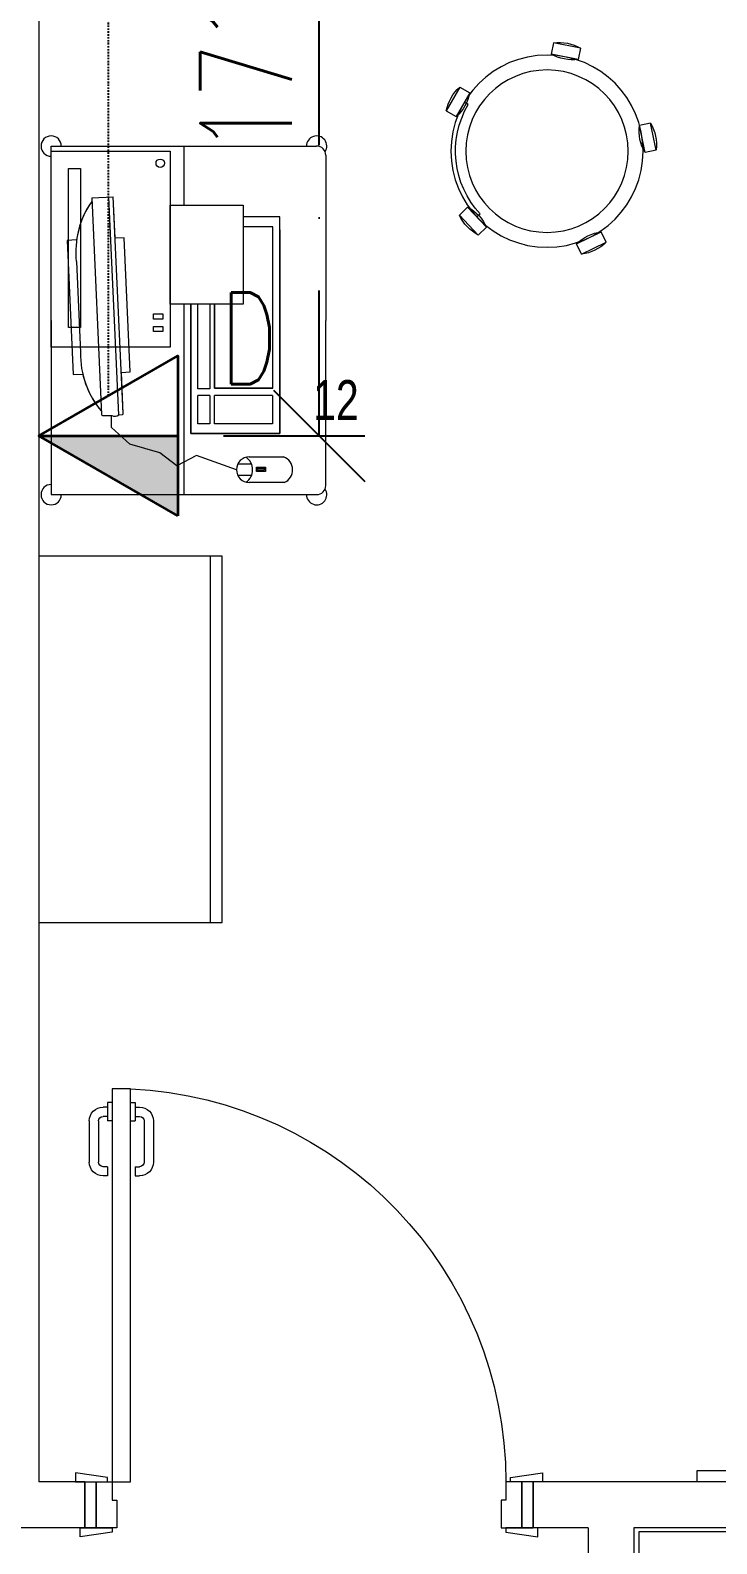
# Model space of a CAD drawing. Header units: inches. Extents: x -12418 to 57169, y -29325 to 19878.
# Drawn here: x 45264 to 46764, y -6982 to -3675 of the extents above; entities that cross this region are included whole.
import ezdxf

# ---------------------------------------------------------------- set-up
doc = ezdxf.new("R2010")
doc.units = ezdxf.units.IN
doc.header["$LTSCALE"] = 25
doc.header["$MEASUREMENT"] = 0
doc.linetypes.add('DASHDOT', pattern=[25.4, 12.7, -6.35, 0, -6.35])
doc.layers.get('0').update_dxf_attribs({"color": 8})
doc.layers.get('Defpoints').update_dxf_attribs({"color": 8})
for name, color, linetype, lineweight in [('00-Ground Floor$0$72_EGR_EQP_TAG', 142, 'Continuous', 5), ('00-Ground Floor$0$LOADING', 253, 'Continuous', 5), ('00-Ground Floor$0$Walls', 251, 'Continuous', 5), ('00-Ground Floor$0$Wooden Joinery', 251, 'Continuous', 5), ('E-LITE-CLNG-CNDT', 6, 'DASHDOT', 35), ('T-DATA-CLNG-COND', 51, 'DASHDOT', 25), ('T-DATA-DEVC-TYPE', 2, 'Continuous', 25), ('T-DATA-DIM', 251, 'DASHDOT', 25), ('T-DATA-DIM @ 100', 251, 'DASHDOT', 25), ('T-DATA-WALL @ 100', 33, 'Continuous', 35)]:
    doc.layers.add(name, color=color, linetype=linetype, lineweight=lineweight)
doc.styles.add('00-Ground Floor$0$X3G_ENTITY_257CFD', font='swisscl.ttf', dxfattribs={"height": 200})
doc.styles.add('DC_Simplex', font='SIMPLEX.shx', dxfattribs={"width": 0.7})
doc.dimstyles.new('DevCad-MM', dxfattribs={"dimscale": 0.01, "dimtxt": 2, "dimasz": 2, "dimexe": 1, "dimexo": 1, "dimgap": 0.6, "dimtad": 1, "dimdec": 0, "dimrnd": 10, "dimzin": 1, "dimdsep": 46, "dimtxsty": 'DC_Simplex', "dimblk1": 'OBLIQUE', "dimblk2": 'OBLIQUE', "dimsah": 1, "dimcen": 3, "dimclrd": 256, "dimclre": 256, "dimclrt": 45, "dimadec": 0, "dimazin": 0, "dimtfac": 1, "dimtdec": 0, "dimtix": 1, "dimtmove": 2, "dimatfit": 2, "dimldrblk": 'OBLIQUE', "dimfxl": 1, "dimtolj": 1, "dimtzin": 0, "dimarcsym": 0})

# ---------------------------------------------------------------- blocks, each defined once
blk = doc.blocks.new('00-Ground Floor$0$A$C72370EFE')
at = {"layer": '00-Ground Floor$0$Wooden Joinery'}
for p, q in [((-0.01, -0.03), (-0.01, -0.07)), ((0, -0.03), (-0.01, -0.03)), ((0.04, -0.03), (0.05, -0.03)), ((0.05, -0.03), (0.05, -0.07)), ((-0.01, -0.04), (-0.02, -0.04)), ((-0.01, -0.06), (-0.02, -0.06)), ((0.05, -0.04), (0.06, -0.04)), ((0.05, -0.06), (0.06, -0.06)), ((-0.05, -0.07), (-0.05, -0.16)), ((-0.03, -0.07), (-0.03, -0.16)), ((0, -0.07), (-0.01, -0.07)), ((0.04, -0.07), (0.05, -0.07)), ((0.07, -0.07), (0.07, -0.16)), ((0.09, -0.07), (0.09, -0.16)), ((-0.01, -0.17), (-0.02, -0.17)), ((-0.01, -0.19), (-0.02, -0.19)), ((-0.01, -0.17), (-0.01, -0.19)), ((0.05, -0.17), (0.06, -0.17)), ((0.05, -0.17), (0.05, -0.19)), ((0.05, -0.19), (0.06, -0.19))]:
    blk.add_line(p, q, dxfattribs=at)
for centre, radius, start, end in [((-0.02, -0.07), 0.03, 90, 180), ((-0.02, -0.07), 0.01, 90, 180), ((0.06, -0.07), 0.03, 0, 90), ((0.06, -0.07), 0.01, 0, 90), ((-0.02, -0.16), 0.03, 180, 270), ((-0.02, -0.16), 0.01, 180, 270), ((0.06, -0.16), 0.01, 270, 0), ((0.06, -0.16), 0.03, 270, 0)]:
    blk.add_arc(centre, radius, start, end, dxfattribs=at)
blk = doc.blocks.new('00-Ground Floor$0$A$C5DAD61B4')
at = {"layer": '00-Ground Floor$0$Wooden Joinery'}
for points in [[(80, 959.1), (80, 969.1), (10, 979.1), (10, 959.1)], [(940, 959.1), (940, 969.1), (1010, 979.1), (1010, 959.1)], [(70, 859.1), (70, 849.1), (0, 839.1), (0, 859.1)], [(120, 859.1), (120, 0), (80, 0), (80, 859.1)], [(950, 859.1), (950, 849.1), (1020, 839.1), (1020, 859.1)]]:
    blk.add_lwpolyline(points, close=True, dxfattribs=at)
for points in [[(45, 859.1), (45, 959.1), (20, 959.1), (20, 859.1), (45, 859.1)], [(45, 859.1), (80, 859.1), (80, 899.1), (90, 899.1), (90, 959.1), (45, 959.1), (45, 859.1)], [(975, 859.1), (940, 859.1), (940, 899.1), (930, 899.1), (930, 959.1), (975, 959.1), (975, 859.1)], [(975, 859.1), (975, 959.1), (1000, 959.1), (1000, 859.1), (975, 859.1)]]:
    blk.add_lwpolyline(points, dxfattribs=at)
blk.add_arc((80, 859.1), 860, 272.666, 0, dxfattribs=at)
at = {"layer": '00-Ground Floor$0$Wooden Joinery', "xscale": 999.9999999998854, "yscale": 999.9999999998854, "zscale": 999.9999999998854, "rotation": 180}
blk.add_blockref('00-Ground Floor$0$A$C72370EFE', (120, 0), dxfattribs=at)
blk = doc.blocks.new('00-Ground Floor$0$GF21027-P')
at = {"layer": '00-Ground Floor$0$LOADING'}
for p, q in [((0.4, 0.4), (-0.4, 0.4)), ((-0.4, 0.4), (-0.4, 0)), ((0.4, 0), (0.4, 0.4)), ((-0.4, 0.025), (0.4, 0.025)), ((-0.4, 0), (0.4, 0))]:
    blk.add_line(p, q, dxfattribs=at)
blk = doc.blocks.new('00-Ground Floor$0$M.168.61.15')
at = {"layer": '00-Ground Floor$0$LOADING'}
for p, q in [((-10248.8, 19911.8), (-10248.8, 20292.7)), ((-10248.8, 20292.7), (-9668.8, 20292.7)), ((-9958.8, 20292.7), (-9958.8, 20163.4)), ((-9648.8, 20272.7), (-9648.8, 19911.8)), ((-10160.3, 20179.3), (-10113, 20181.5)), ((-10160.3, 20179.3), (-10138.7, 19705.9)), ((-10101.1, 19705.1), (-10123, 20181)), ((-10091.3, 19708), (-10113, 20181.7)), ((-10108.9, 20091.4), (-10113, 20181.7)), ((-9749.5, 20110), (-9749.5, 19664.7)), ((-9749.5, 19664.7), (-9749.5, 20110)), ((-10193.1, 20087.5), (-10214.1, 20086.6)), ((-10193.1, 20087.5), (-10214.1, 20086.6)), ((-10214.1, 20086.6), (-10200.8, 19793.4)), ((-10214.1, 20086.6), (-10200.8, 19793.4)), ((-10089.4, 20092.2), (-10108.9, 20091.4)), ((-10089.4, 20092.2), (-10108.9, 20091.4)), ((-10076.1, 19799.1), (-10089.4, 20092.2)), ((-10076.1, 19799.1), (-10089.4, 20092.2)), ((-9765.1, 20069.2), (-9765.1, 19763.5)), ((-10193.8, 20040.3), (-10184.8, 19841.3)), ((-9958.8, 19947.3), (-9958.8, 19530.9)), ((-9944, 19664.7), (-9944, 19947.3)), ((-9944, 19947.3), (-9944, 19664.7)), ((-9902.4, 19947.3), (-9902.4, 19762.4)), ((-9892, 19763.5), (-9892, 19947.3)), ((-10248.8, 19911.8), (-10248.8, 19530.9)), ((-9648.8, 19550.9), (-9648.8, 19911.8)), ((-10200.8, 19793.4), (-10179.8, 19794.3)), ((-10200.8, 19793.4), (-10179.9, 19794.3)), ((-10095.5, 19798.2), (-10076.1, 19799.1)), ((-10095.5, 19798.2), (-10076.1, 19799.1)), ((-10091.3, 19708), (-10095.5, 19798.2)), ((-9928.4, 19685.5), (-9928.4, 19747.9)), ((-9902.4, 19747.9), (-9928.4, 19747.9)), ((-9902.4, 19747.9), (-9902.4, 19685.5)), ((-9765.1, 19763.5), (-9892, 19763.5)), ((-9765.1, 19747.9), (-9892, 19747.9)), ((-9892, 19685.5), (-9892, 19747.9)), ((-9765.1, 19747.9), (-9765.1, 19685.5)), ((-10139, 19713.2), (-10138.7, 19705.9)), ((-10136.6, 19704), (-10116.2, 19704.2)), ((-10136.6, 19704), (-10116.2, 19704.2)), ((-10116.9, 19677.7), (-10117.2, 19704.2)), ((-10101.1, 19705.1), (-10093.2, 19705.8)), ((-10101.1, 19705.1), (-10093.2, 19705.8)), ((-9902.4, 19685.5), (-9928.4, 19685.5)), ((-9765.1, 19685.5), (-9892, 19685.5)), ((-10077.1, 19641.4), (-10116.9, 19677.7)), ((-9749.5, 19664.7), (-9944, 19664.7)), ((-9944, 19664.7), (-9749.5, 19664.7)), ((-10011.5, 19622.3), (-10077.1, 19641.4)), ((-9974.3, 19593.8), (-10011.5, 19622.3)), ((-9931.1, 19616.3), (-9974.3, 19593.8)), ((-9844, 19585.4), (-9931.1, 19616.3)), ((-9811, 19597.7), (-9841.1, 19597.7)), ((-9811, 19573), (-9841.1, 19573)), ((-10248.8, 19530.9), (-9668.8, 19530.9))]:
    blk.add_line(p, q, dxfattribs=at)
for points in [[(-9988.6, 20281.4), (-9988.6, 19853.1), (-10248.8, 19853.1), (-10248.8, 20281.4)], [(-10184.6, 20243.5), (-10184.6, 19896.1), (-10210.9, 19896.1), (-10210.9, 20243.5)], [(-9829.3, 20163.4), (-9829.3, 19947.3), (-9988.6, 19947.3), (-9988.6, 20163.4)], [(-10004.9, 19926), (-10004.9, 19914.5), (-10025, 19914.5), (-10025, 19926)], [(-10004.9, 19898.7), (-10004.9, 19887.3), (-10025, 19887.3), (-10025, 19898.7)], [(-9780.9, 19591), (-9780.9, 19581.8), (-9800.5, 19581.8), (-9800.5, 19591)], [(-9783.4, 19588.5), (-9783.4, 19584.3), (-9798, 19584.3), (-9798, 19588.5)]]:
    blk.add_lwpolyline(points, close=True, dxfattribs=at)
for points in [[(-9944, 19947.3), (-9944, 19664.7), (-9749.5, 19664.7), (-9749.5, 20137.8), (-9829.3, 20137.8)], [(-9892, 19947.3), (-9892, 19763.5), (-9764.8, 19763.5), (-9764.8, 20116), (-9829.3, 20116)], [(-9902.4, 19947.3), (-9902.4, 19762.4), (-9928.4, 19762.4), (-9928.4, 19947.3)], [(-9816, 19613.4), (-9740.9, 19613.4)], [(-9721.3, 19585.4), (-9721.3, 19584.8)], [(-9739.5, 19557.4), (-9816, 19557.4)]]:
    blk.add_lwpolyline(points, dxfattribs=at)
blk.add_circle((-10010.6, 20255.2), 9.18, dxfattribs=at)
for centre, radius, start, end in [((-10248.8, 20292.7), 22.2, 0, 270), ((-9668.8, 20292.7), 22.2, 326.3067, 180), ((-9668.8, 20272.7), 20, 0, 90), ((-10002.1, 20061.1), 192.9, 144.9564, 186.199), ((-10002.1, 20061.1), 192.9, 144.9564, 172.1216), ((-9991.9, 19838), 192.9, 179.0011, 220.3267), ((-9991.9, 19838), 192.9, 193.0799, 220.3268), ((-10136.6, 19706), 2.08, 182.6241, 270.6241), ((-10136.6, 19706), 2.08, 182.6241, 270.6241), ((-10109.4, 19716.2), 13.8, 240.5606, 306.8112), ((-10109.4, 19716.2), 13.8, 240.5606, 306.8112), ((-10093.4, 19707.9), 2.08, 274.6241, 2.6239), ((-10093.4, 19707.9), 2.08, 274.6241, 2.6239), ((-9816, 19585.4), 28, 90, 270), ((-9841.6, 19585.4), 33, 304.6644, 55.3356), ((-9751.5, 19585.1), 30.2, 293.3421, 69.5419), ((-10248.8, 19530.9), 22.2, 90, 0), ((-9668.8, 19550.9), 20, 270, 0), ((-9668.8, 19530.9), 22.2, 180, 33.6936)]:
    blk.add_arc(centre, radius, start, end, dxfattribs=at)
blk = doc.blocks.new('00-Ground Floor')
at = {"layer": '00-Ground Floor$0$LOADING', "extrusion": (-2.75759e-10, -1.16581e-09, -1)}
for p, q in [((46407, -3702.5, 0), (46402.2, -3727, 0)), ((46465.9, -3714, 0), (46407, -3702.5, 0)), ((46461, -3738.6, 0), (46402.2, -3727, 0)), ((46465.9, -3714, 0), (46461, -3738.6, 0)), ((46202.4, -3799.2, 0), (46172.6, -3851.3, 0)), ((46202.4, -3799.2, 0), (46224.1, -3811.6, 0)), ((46224.1, -3811.6, 0), (46194.3, -3863.7, 0)), ((46220.8, -3837.4, 0), (46212.2, -3832.3, 0)), ((46172.6, -3851.3, 0), (46194.3, -3863.7, 0)), ((46619, -3877.9, 0), (46594.6, -3883.1, 0)), ((46607.1, -3941.8, 0), (46594.6, -3883.1, 0)), ((46631.5, -3936.6, 0), (46619, -3877.9, 0)), ((46631.5, -3936.6, 0), (46607.1, -3941.8, 0)), ((46219.5, -4061.7, 0), (46201.4, -4078.9, 0)), ((46260.8, -4105.2, 0), (46219.5, -4061.7, 0)), ((46242.7, -4122.4, 0), (46201.4, -4078.9, 0)), ((46247, -4076, 0), (46239.7, -4082.8, 0)), ((46260.8, -4105.2, 0), (46242.7, -4122.4, 0)), ((46457.5, -4141.7, 0), (46511.5, -4115.6, 0)), ((46522.4, -4138.1, 0), (46511.5, -4115.6, 0)), ((46468.3, -4164.2, 0), (46457.5, -4141.7, 0)), ((46468.3, -4164.2, 0), (46522.4, -4138.1, 0))]:
    blk.add_line(p, q, dxfattribs=at)
at = {"layer": '00-Ground Floor$0$LOADING', "elevation": 0}
blk.add_lwpolyline([(47227.2, -6822.4), (47227.2, -6847.4), (46721.2, -6847.4), (46721.2, -6822.4), (47227.2, -6822.4)], dxfattribs=at)
blk.add_lwpolyline([(46593.8, -6956.7), (46593.8, -7556.7), (47693.8, -7556.7), (47693.8, -6956.7)], close=True, dxfattribs=at)
at = {"layer": '00-Ground Floor$0$LOADING', "extrusion": (-2.75759e-10, -1.16581e-09, -1)}
for radius in [210, 177.5]:
    blk.add_circle((-46392.9, -3939.2, 0), radius, dxfattribs=at)
for centre, radius, start, end in [((-46419.6, -3794.1, 0), 92.5, 82.1819, 120.0312), ((-46448.5, -3646.9, 0), 92.5, 262.1819, 300.0312), ((-46263.5, -3868.7, 0), 92.5, 10.8573, 48.7066), ((-46133.3, -3794.2, 0), 92.5, 190.8573, 228.7066), ((-46392.9, -3939.2, 0), 200, 316.853, 30.615), ((-46686.4, -3894.2, 0), 92.5, 329.0275, 6.8768), ((-46539.7, -3925.5, 0), 92.5, 149.0275, 186.8768), ((-46176.7, -4143.7, 0), 92.5, 117.5282, 155.3775), ((-46285.5, -4040.4, 0), 92.5, 297.5282, 335.3775), ((-46522.5, -4207.4, 0), 92.5, 45.294, 83.1433), ((-46457.3, -4072.3, 0), 92.5, 225.294, 263.1433)]:
    blk.add_arc(centre, radius, start, end, dxfattribs=at)
at = {"layer": '00-Ground Floor$0$Walls'}
for p, q in [((45282.9, -2847.4, 0), (45282.9, -6847.4, 0)), ((45382.9, -6847.4, 0), (45282.9, -6847.4, 0)), ((45382.9, -6847.4, 0), (45382.9, -6947.4, 0)), ((48817.9, -6847.4, 0), (46362.9, -6847.4, 0)), ((46362.9, -6847.4, 0), (46362.9, -6947.4, 0)), ((45382.9, -6947.4, 0), (44757.5, -6947.4, 0)), ((46482.9, -6947.4, 0), (46362.9, -6947.4, 0)), ((46482.9, -6947.4, 0), (46482.9, -7667.4, 0)), ((48817.9, -6947.4, 0), (46582.9, -6947.4, 0)), ((46582.9, -6947.4, 0), (46582.9, -7667.4, 0))]:
    blk.add_line(p, q, dxfattribs=at)
at = {"layer": '00-Ground Floor$0$LOADING'}
blk.add_blockref('00-Ground Floor$0$M.168.61.15', (55558.4, -24220.7), dxfattribs=at)
at = {"layer": '00-Ground Floor$0$LOADING', "color": 1, "xscale": 1000, "yscale": 1000, "zscale": 1000, "rotation": 90.00000002091177}
blk.add_blockref('00-Ground Floor$0$GF21027-P', (45682.9, -5224.5, 0), dxfattribs=at)
at = {"layer": '00-Ground Floor$0$Wooden Joinery', "xscale": -1, "rotation": 180}
blk.add_blockref('00-Ground Floor$0$A$C5DAD61B4', (45362.9, -5988.4, 0), dxfattribs=at)
at = {"layer": '00-Ground Floor$0$72_EGR_EQP_TAG', "insert": (45931.6, -4439.5, 0), "char_height": 87.47, "attachment_point": 2, "style": '00-Ground Floor$0$X3G_ENTITY_257CFD'}
blk.add_mtext('12', dxfattribs=at)
blk = doc.blocks.new('*U36')
blk.add_hatch(color=254).paths.add_polyline_path([(-3.031, 1.75), (-3.031, 0), (0, 0)])
blk.add_line((0, 0), (-3.031, 0))
blk.add_lwpolyline([(-3.031, 1.75), (0, 0), (-3.031, -1.75)], close=True)
at = {"layer": 'T-DATA-DEVC-TYPE', "style": 'DC_Simplex', "width": 0.7, "flags": 8}
blk.add_attdef('DC_TYPE', (2.682, 5.634), '', height=2, rotation=360, dxfattribs=at)
blk = doc.blocks.new('_OBLIQUE')
at = {"color": 0, "linetype": 'ByBlock'}
blk.add_line((-0.5, -0.5), (0.5, 0.5), dxfattribs=at)
blk = doc.blocks.new('*D185')
at = {"layer": 'Defpoints', "color": 0, "transparency": 16777216}
for p in [(45586, -2847.4, 0), (45895.2, -2847.4), (45586, -4561.2, 0)]:
    blk.add_point(p, dxfattribs=at)
at = {"layer": 'T-DATA-DIM', "lineweight": -2, "transparency": 16777216}
for p, q in [((45686, -2847.4), (45995.2, -2847.4)), ((45895.2, -4561.2), (45895.2, -2847.4)), ((45686, -4561.2), (45995.2, -4561.2))]:
    blk.add_line(p, q, dxfattribs=at)
at = {"layer": 'T-DATA-DIM', "lineweight": -2, "transparency": 16777216, "xscale": 200, "yscale": 200, "zscale": 200}
for p, rotation in [((45895.2, -2847.4), 90), ((45895.2, -4561.2), 270)]:
    blk.add_blockref('_OBLIQUE', p, dxfattribs=dict(at, rotation=rotation))
at = {"layer": 'T-DATA-DIM', "color": 45, "transparency": 16777216, "insert": (45735.2, -3704.3), "char_height": 200, "attachment_point": 5, "rotation": 90, "style": 'DC_Simplex'}
blk.add_mtext('\\A1;1710', dxfattribs=at)

msp = doc.modelspace()

# ---------------------------------------------------------------- linework, layer by layer
at = {"layer": 'T-DATA-CLNG-COND', "ltscale": 0.01, "elevation": 0}
msp.add_lwpolyline([(45434.5, -4473.7), (45434.5, -2697.4)], dxfattribs=at)

# ---------------------------------------------------------------- block references
at = {"layer": 'E-LITE-CLNG-CNDT'}
msp.add_blockref('00-Ground Floor', (0, 0), dxfattribs=at)
at = {"layer": 'T-DATA-WALL @ 100'}
ref = msp.add_blockref('*U36', (45282.9, -4561.2, 0), dxfattribs=dict(at, xscale=100, yscale=100, zscale=100, rotation=180))
ref.add_attrib('DC_TYPE', 'D', (45678.5, -4448.2, 0), dxfattribs={"layer": 'T-DATA-DEVC-TYPE', "height": 200, "style": 'DC_Simplex', "width": 0.7, "flags": 8})

# ---------------------------------------------------------------- dimensions: what is measured, and where the dimension line sits
at = {"layer": 'T-DATA-DIM @ 100'}
dim = msp.add_linear_dim(base=(45895.2, -2847.4), p1=(45586, -4561.2, 0), p2=(45586, -2847.4, 0), angle=90, dimstyle='DevCad-MM', override={"dimscale": 100, "dimtix": 1, "dimtofl": 1, "dimtmove": 2, "dimatfit": 2}, dxfattribs=at)
dim.commit()
dim.dimension.update_dxf_attribs({"geometry": '*D185', "text_midpoint": (45735.2, -3704.3)})

doc.saveas('drawing.dxf')
